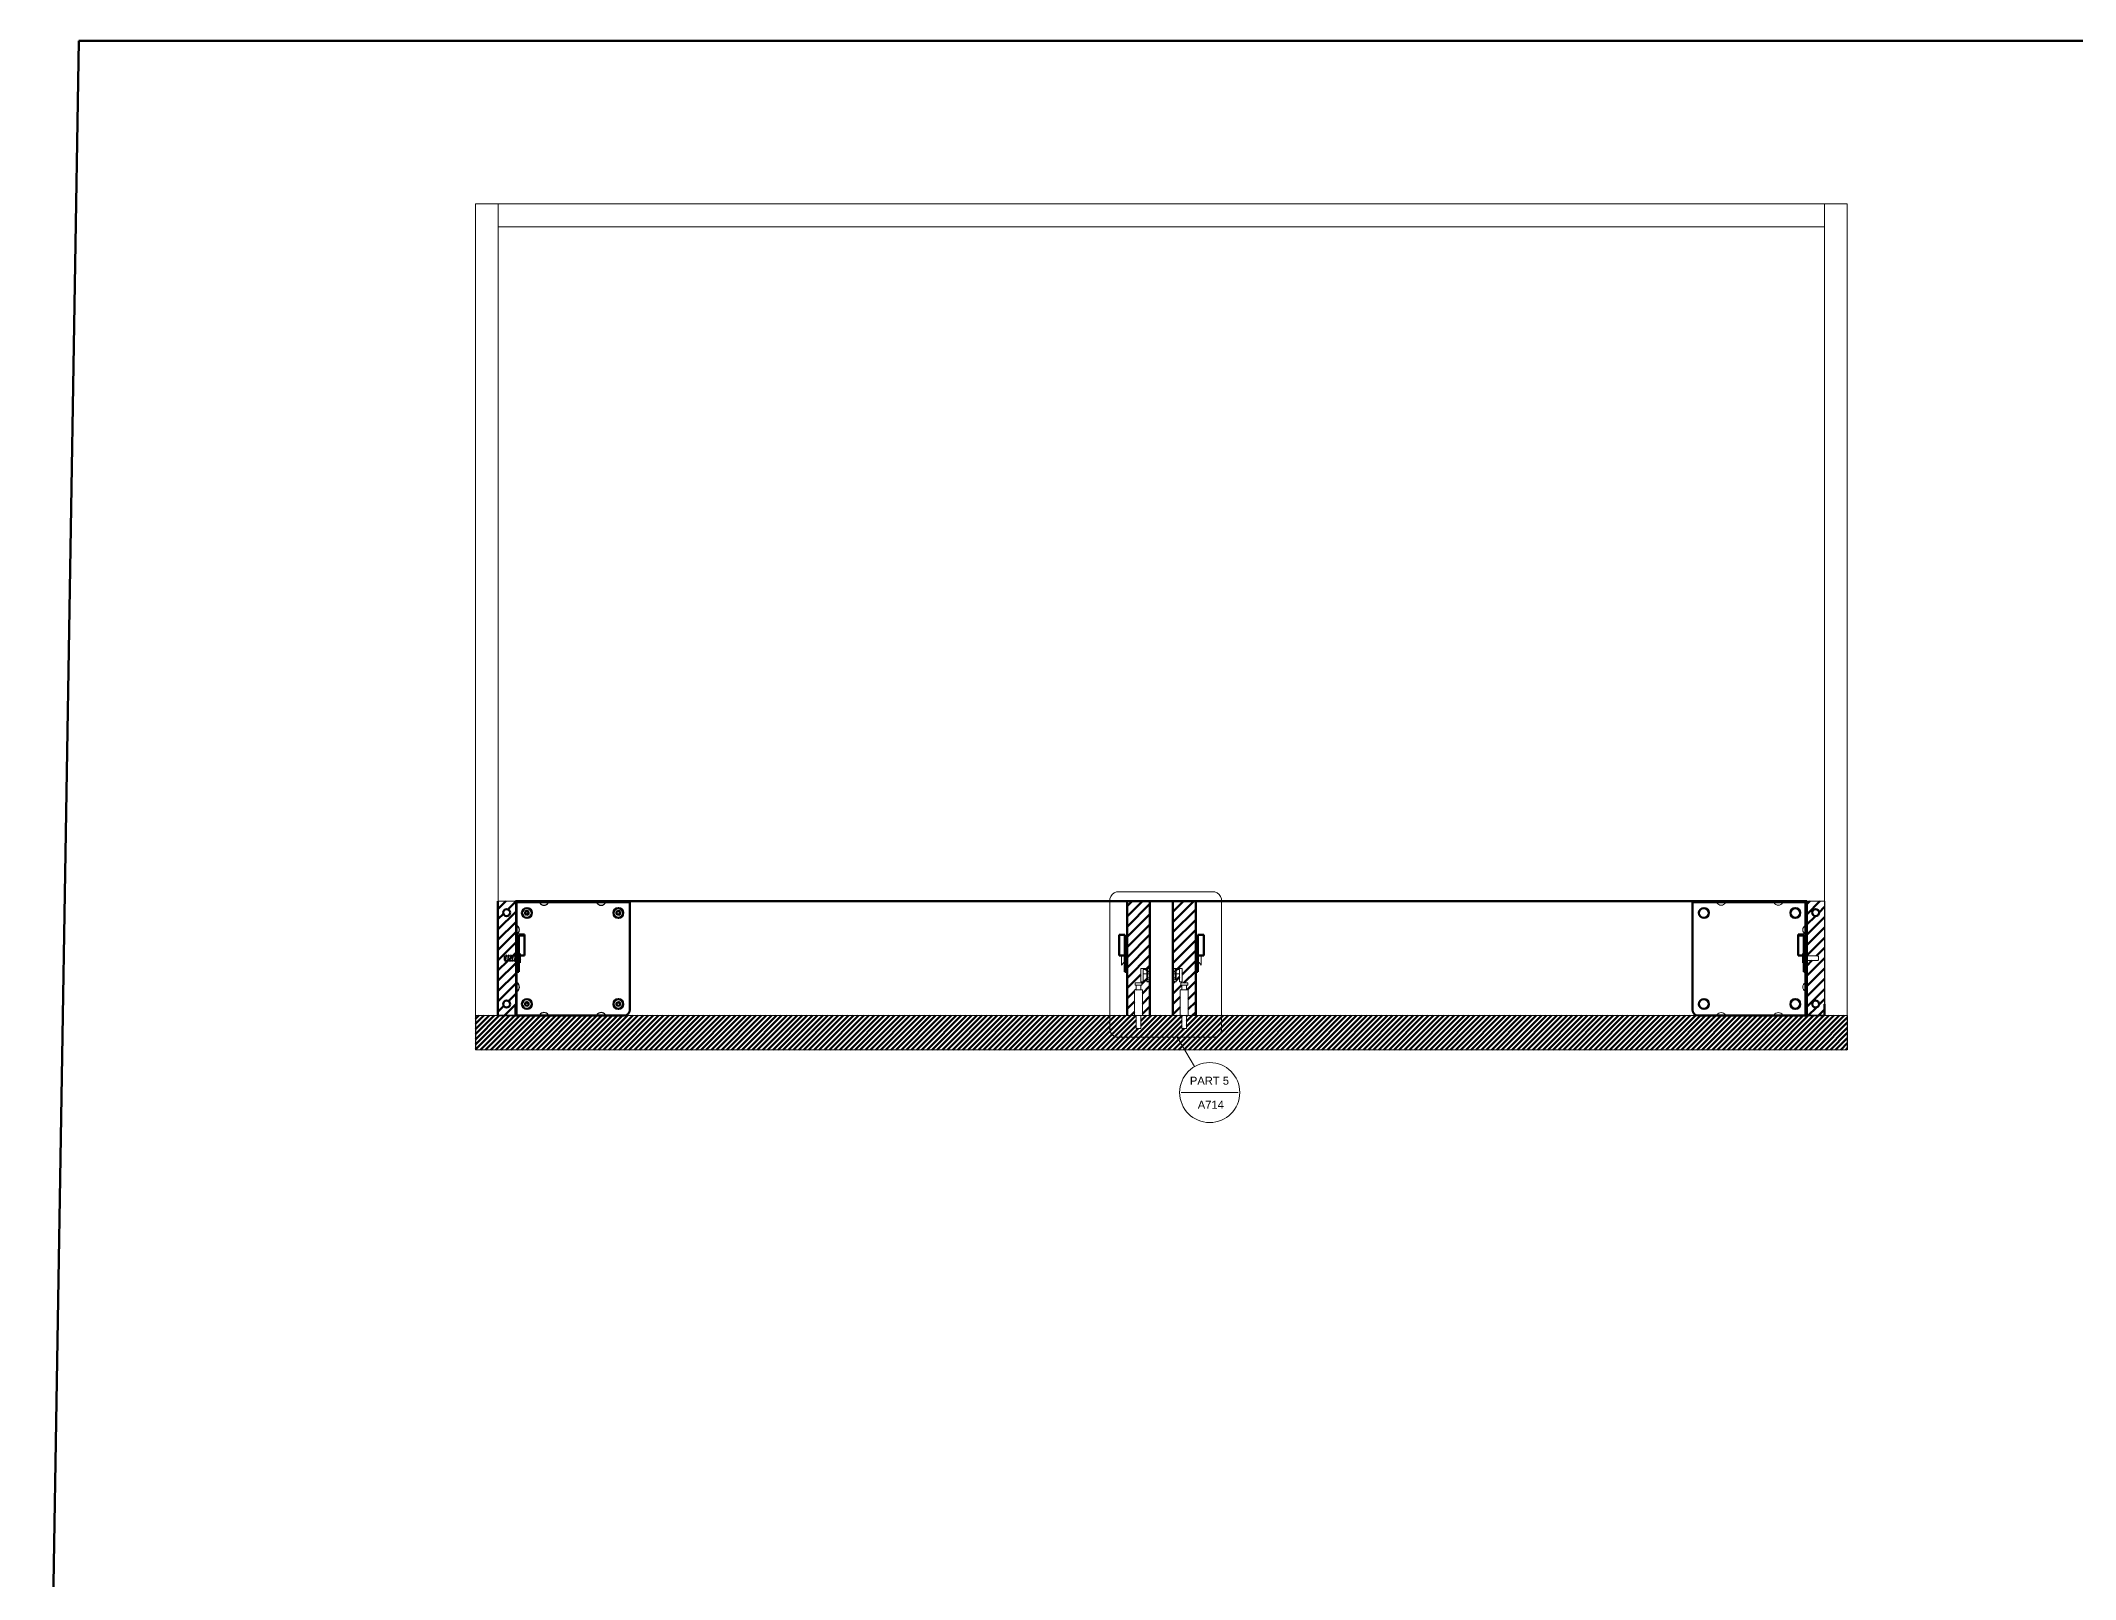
# Model space of a CAD drawing. Header units: centimetres. Extents: x 1319 to 4062, y 3050 to 4081.
# Drawn here: x 3622.4 to 3800.4, y 3734 to 3868.6 of the extents above; entities that cross this region are included whole.
import ezdxf

# ---------------------------------------------------------------- set-up
doc = ezdxf.new("R2010")
doc.units = ezdxf.units.CM
doc.layers.get('0').update_dxf_attribs({"color": 3})
for name, color, linetype, lineweight in [('A-ANNO-SYMB', 3, 'Continuous', 18), ('A-FURN', 3, 'Continuous', 20), ('A-WALL-STUD', 9, 'Continuous', 5), ('QUOTE', 8, 'Continuous', 18)]:
    doc.layers.add(name, color=color, linetype=linetype, lineweight=lineweight)
doc.layers.add('mobili', color=3, linetype='Continuous')
doc.layers.add('viti', color=3, linetype='Continuous')
doc.styles.add('stile2', font='calibril.ttf', dxfattribs={"height": 0.5})

# ---------------------------------------------------------------- blocks, each defined once
blk = doc.blocks.new('*U23')
blk.add_lwpolyline([(0, 0), (0, 0.1), (0.05, 0), (0.12, -0.4), (0.12, -0.5), (0.07, -0.4), (0, 0)])
blk = doc.blocks.new('*U24')
at = {"color": 0, "linetype": 'ByBlock', "lineweight": -2, "transparency": 16777216}
for p in [(42.38, 270.66), (42.58, 270.66), (42.78, 270.66), (42.98, 270.66), (43.18, 270.66), (43.38, 270.66)]:
    blk.add_blockref('*U23', p, dxfattribs=at)
blk = doc.blocks.new('100349')
for p, q in [((40.13, 246.79), (40.25, 246.63)), ((40.13, 246.79), (40.13, 245.99)), ((40.25, 246.14), (40.13, 245.99)), ((40.41, 246.19), (40.38, 246.19)), ((40.54, 246.59), (40.39, 246.59)), ((40.61, 246.19), (40.46, 246.19)), ((40.74, 246.59), (40.59, 246.59)), ((40.81, 246.19), (40.66, 246.19)), ((40.94, 246.59), (40.79, 246.59)), ((41.01, 246.19), (40.86, 246.19)), ((41.14, 246.59), (40.99, 246.59)), ((41.21, 246.19), (41.06, 246.19)), ((41.34, 246.59), (41.19, 246.59)), ((41.41, 246.19), (41.26, 246.19)), ((41.46, 246.59), (41.39, 246.59)), ((41.46, 246.19), (41.46, 246.19)), ((41.51, 246.55), (41.49, 246.57)), ((41.49, 246.2), (41.51, 246.22)), ((41.53, 246.52), (41.53, 246.26))]:
    blk.add_line(p, q)
for centre, radius, start, end in [((40.38, 246.79), 0.2, 230.2432, 257.6604), ((40.38, 245.99), 0.2, 90, 129.7568), ((41.46, 246.54), 0.05, 45, 90), ((41.46, 246.24), 0.05, 270, 315), ((41.48, 246.52), 0.05, 0, 45), ((41.48, 246.26), 0.05, 315, 0)]:
    blk.add_arc(centre, radius, start, end)
blk.add_blockref('*U24', (-2.04, -24.07))

msp = doc.modelspace()

# ---------------------------------------------------------------- linework, layer by layer
at = {"layer": 'A-ANNO-SYMB', "color": 6}
for p, q in [((3715.916, 3793.507), (3715.916, 3782.009)), ((3725.095, 3794.111), (3716.52, 3794.111)), ((3725.7, 3782.009), (3725.7, 3793.507)), ((3716.52, 3781.405), (3725.095, 3781.405))]:
    msp.add_line(p, q, dxfattribs=at)
at = {"layer": 'A-ANNO-SYMB'}
for p, q in [((3723.33, 3778.83), (3721.819, 3781.405)), ((3722.159, 3776.563), (3727.159, 3776.563))]:
    msp.add_line(p, q, dxfattribs=at)
at = {"layer": 'A-ANNO-SYMB', "color": 6}
msp.add_circle((3724.659, 3776.563), 2.628, dxfattribs=at)
for centre, start, end in [((3716.718, 3793.309), 103.85533, 166.14467), ((3724.897, 3793.309), 13.85533, 76.14467), ((3716.718, 3782.207), 193.85533, 256.14467), ((3724.897, 3782.207), 283.85533, 346.14467)]:
    msp.add_arc(centre, 0.826, start, end, dxfattribs=at)
at = {"layer": 'A-FURN'}
for p, q in [((3780.433, 3854.305), (3660.433, 3854.305)), ((3660.433, 3854.305), (3660.433, 3780.305)), ((3662.433, 3854.305), (3662.433, 3783.305)), ((3778.433, 3783.305), (3778.433, 3854.305)), ((3780.433, 3780.305), (3780.433, 3854.305)), ((3778.433, 3852.305), (3662.433, 3852.305)), ((3662.383, 3793.305), (3663.933, 3793.305)), ((3663.933, 3793.305), (3663.933, 3783.305)), ((3776.883, 3793.305), (3778.433, 3793.305)), ((3660.433, 3783.305), (3780.433, 3783.305)), ((3660.433, 3780.305), (3780.433, 3780.305))]:
    msp.add_line(p, q, dxfattribs=at)
at = {"layer": 'A-FURN', "lineweight": 100}
for p, q in [((3663.933, 3793.305), (3776.883, 3793.305)), ((3776.883, 3793.305), (3663.933, 3793.305)), ((3717.433, 3793.305), (3717.433, 3783.305)), ((3719.433, 3783.305), (3719.433, 3793.305)), ((3721.433, 3783.305), (3721.433, 3793.305)), ((3723.433, 3793.305), (3723.433, 3783.305))]:
    msp.add_line(p, q, dxfattribs=at)
at = {"layer": 'A-FURN', "color": 8, "lineweight": 100}
for p, q in [((3766.883, 3793.305), (3766.883, 3783.805)), ((3766.883, 3793.205), (3776.783, 3793.205)), ((3776.783, 3793.205), (3776.783, 3783.305)), ((3776.883, 3793.305), (3776.883, 3783.305)), ((3716.733, 3790.366), (3717.233, 3790.366)), ((3716.733, 3790.366), (3716.733, 3788.545)), ((3717.233, 3790.366), (3717.233, 3787.112)), ((3717.233, 3790.283), (3717.433, 3790.283)), ((3717.433, 3790.283), (3717.433, 3787.112)), ((3723.633, 3790.283), (3723.433, 3790.283)), ((3723.433, 3790.283), (3723.433, 3787.112)), ((3724.133, 3790.366), (3723.633, 3790.366)), ((3723.633, 3790.366), (3723.633, 3787.112)), ((3724.133, 3790.366), (3724.133, 3788.545)), ((3776.133, 3790.379), (3776.633, 3790.379)), ((3776.133, 3790.379), (3776.133, 3788.558)), ((3776.133, 3790.296), (3776.833, 3790.296)), ((3776.633, 3790.379), (3776.633, 3787.125)), ((3776.833, 3790.296), (3776.833, 3787.125)), ((3716.733, 3788.545), (3717.233, 3788.545)), ((3717.233, 3788.644), (3717.233, 3787.992)), ((3717.233, 3788.115), (3717.433, 3788.115)), ((3723.633, 3788.115), (3723.433, 3788.115)), ((3723.633, 3788.644), (3723.633, 3787.992)), ((3724.133, 3788.545), (3723.633, 3788.545)), ((3776.133, 3788.558), (3776.633, 3788.558)), ((3717.233, 3787.112), (3717.433, 3787.112)), ((3723.633, 3787.112), (3723.433, 3787.112)), ((3776.633, 3787.125), (3776.833, 3787.125)), ((3767.383, 3783.305), (3776.883, 3783.305))]:
    msp.add_line(p, q, dxfattribs=at)
at = {"layer": 'A-FURN', "color": 8}
for p, q in [((3769.02, 3793.159), (3769.02, 3793.205)), ((3769.764, 3793.205), (3769.764, 3793.159)), ((3774.02, 3793.159), (3774.02, 3793.205)), ((3774.764, 3793.205), (3774.764, 3793.159)), ((3776.737, 3791.168), (3776.783, 3791.168)), ((3776.783, 3790.423), (3776.737, 3790.423)), ((3716.949, 3787.702), (3716.949, 3788.545)), ((3716.949, 3787.702), (3717.141, 3787.939)), ((3718.629, 3786.236), (3718.629, 3787.418)), ((3718.629, 3787.418), (3719.433, 3787.418)), ((3718.835, 3786.236), (3718.835, 3787.341)), ((3718.835, 3787.341), (3719.148, 3787.341)), ((3719.148, 3787.341), (3719.148, 3786.236)), ((3719.229, 3787.175), (3719.229, 3787.418)), ((3719.382, 3787.175), (3719.382, 3787.418)), ((3719.433, 3787.418), (3719.433, 3786.236)), ((3721.433, 3787.418), (3721.433, 3786.236)), ((3722.237, 3787.418), (3721.433, 3787.418)), ((3721.484, 3787.175), (3721.484, 3787.418)), ((3721.637, 3787.175), (3721.637, 3787.418)), ((3722.031, 3787.341), (3721.718, 3787.341)), ((3721.718, 3787.341), (3721.718, 3786.236)), ((3722.031, 3786.236), (3722.031, 3787.341)), ((3722.237, 3786.236), (3722.237, 3787.418)), ((3723.917, 3787.702), (3723.725, 3787.939)), ((3723.917, 3787.702), (3723.917, 3788.545)), ((3776.508, 3788.718), (3776.633, 3788.564)), ((3776.508, 3788.718), (3776.508, 3787.918)), ((3776.633, 3788.072), (3776.508, 3787.918)), ((3777.838, 3788.518), (3776.783, 3788.518)), ((3777.836, 3788.118), (3776.783, 3788.118)), ((3777.838, 3788.118), (3777.836, 3788.118)), ((3777.894, 3788.483), (3777.873, 3788.503)), ((3777.873, 3788.133), (3777.894, 3788.153)), ((3777.908, 3788.447), (3777.908, 3788.189)), ((3718.083, 3785.555), (3718.783, 3785.555)), ((3718.083, 3785.555), (3718.083, 3783.305)), ((3718.133, 3786.155), (3718.733, 3786.155)), ((3718.133, 3786.155), (3718.133, 3785.955)), ((3718.133, 3785.955), (3718.733, 3785.955)), ((3718.233, 3785.555), (3718.233, 3785.955)), ((3718.629, 3786.236), (3718.835, 3786.236)), ((3718.633, 3785.555), (3718.633, 3785.955)), ((3718.733, 3786.155), (3718.733, 3785.955)), ((3718.783, 3783.305), (3718.783, 3785.555)), ((3719.148, 3786.963), (3718.835, 3786.963)), ((3719.148, 3786.236), (3719.433, 3786.236)), ((3719.382, 3787.175), (3719.229, 3787.175)), ((3719.382, 3787.115), (3719.229, 3787.115)), ((3719.229, 3787.115), (3719.229, 3786.424)), ((3719.382, 3786.963), (3719.229, 3786.963)), ((3719.382, 3786.6), (3719.229, 3786.6)), ((3719.229, 3786.424), (3719.382, 3786.424)), ((3719.229, 3786.236), (3719.229, 3786.283)), ((3719.229, 3786.283), (3719.382, 3786.283)), ((3719.382, 3786.424), (3719.382, 3787.115)), ((3719.382, 3786.283), (3719.382, 3786.236)), ((3721.718, 3786.236), (3721.433, 3786.236)), ((3721.484, 3787.175), (3721.637, 3787.175)), ((3721.484, 3786.424), (3721.484, 3787.115)), ((3721.484, 3787.115), (3721.637, 3787.115)), ((3721.484, 3786.963), (3721.637, 3786.963)), ((3721.484, 3786.6), (3721.637, 3786.6)), ((3721.637, 3786.424), (3721.484, 3786.424)), ((3721.637, 3786.283), (3721.484, 3786.283)), ((3721.484, 3786.283), (3721.484, 3786.236)), ((3721.637, 3787.115), (3721.637, 3786.424)), ((3721.637, 3786.236), (3721.637, 3786.283)), ((3721.718, 3786.963), (3722.031, 3786.963)), ((3722.237, 3786.236), (3722.031, 3786.236)), ((3722.783, 3785.555), (3722.083, 3785.555)), ((3722.083, 3783.305), (3722.083, 3785.555)), ((3722.733, 3786.155), (3722.133, 3786.155)), ((3722.133, 3786.155), (3722.133, 3785.955)), ((3722.733, 3785.955), (3722.133, 3785.955)), ((3722.233, 3785.555), (3722.233, 3785.955)), ((3722.608, 3785.555), (3722.258, 3785.555)), ((3722.633, 3785.555), (3722.633, 3785.955)), ((3722.733, 3786.155), (3722.733, 3785.955)), ((3722.783, 3785.555), (3722.783, 3783.305)), ((3776.737, 3786.168), (3776.783, 3786.168)), ((3776.783, 3785.423), (3776.737, 3785.423)), ((3718.083, 3783.305), (3718.783, 3783.305)), ((3718.233, 3783.305), (3718.233, 3782.205)), ((3718.283, 3782.155), (3718.583, 3782.155)), ((3718.633, 3782.205), (3718.633, 3783.305)), ((3718.633, 3782.205), (3718.633, 3782.231)), ((3722.783, 3783.305), (3722.083, 3783.305)), ((3722.233, 3782.231), (3722.233, 3783.305)), ((3722.233, 3782.205), (3722.233, 3782.231)), ((3722.583, 3782.155), (3722.283, 3782.155)), ((3722.633, 3783.305), (3722.633, 3782.205)), ((3769.02, 3783.351), (3769.02, 3783.305)), ((3769.764, 3783.305), (3769.764, 3783.351))]:
    msp.add_line(p, q, dxfattribs=at)
at = {"layer": 'A-FURN', "color": 8, "linetype": 'Continuous', "lineweight": 100}
for p, q in [((3719.148, 3787.274), (3719.081, 3787.341)), ((3721.718, 3787.274), (3721.785, 3787.341)), ((3721.433, 3786.091), (3721.578, 3786.236)), ((3721.718, 3786.375), (3722.031, 3786.689))]:
    msp.add_line(p, q, dxfattribs=at)
at = {"layer": 'A-FURN', "lineweight": 100}
for centre in [(3663.158, 3792.305), (3777.658, 3792.305), (3663.158, 3784.305), (3777.658, 3784.305)]:
    msp.add_circle(centre, 0.3, dxfattribs=at)
at = {"layer": 'A-FURN', "color": 8, "lineweight": 100}
for centre in [(3767.883, 3792.275), (3775.883, 3792.275), (3767.883, 3784.309), (3775.883, 3784.309)]:
    msp.add_circle(centre, 0.431, dxfattribs=at)
at = {"layer": 'A-FURN', "color": 8}
for centre, radius, start, end in [((3769.392, 3793.398), 0.443, 212.80075, 327.19925), ((3774.392, 3793.398), 0.443, 212.80075, 327.19925), ((3776.976, 3790.796), 0.443, 122.80075, 237.19925), ((3717.338, 3787.702), 0.308, 109.87842, 129.75685), ((3723.528, 3787.702), 0.308, 50.24315, 70.12158), ((3776.764, 3788.723), 0.206, 230.43339, 275.29621), ((3776.764, 3787.912), 0.207, 84.85194, 129.41846), ((3777.838, 3788.468), 0.05, 45, 90), ((3777.838, 3788.168), 0.05, 270, 315), ((3777.858, 3788.447), 0.05, 0, 45), ((3777.858, 3788.189), 0.05, 315, 0), ((3776.976, 3785.796), 0.443, 122.80075, 237.19925), ((3718.283, 3782.205), 0.05, 180, 270), ((3718.583, 3782.205), 0.05, 270, 0), ((3722.283, 3782.205), 0.05, 180, 270), ((3722.583, 3782.205), 0.05, 270, 0), ((3769.392, 3783.111), 0.443, 32.80075, 147.19925), ((3774.392, 3783.111), 0.443, 32.80075, 147.19925)]:
    msp.add_arc(centre, radius, start, end, dxfattribs=at)
at = {"layer": 'A-FURN', "color": 8, "lineweight": 100}
msp.add_arc((3767.383, 3783.805), 0.5, 180, 270, dxfattribs=at)
at = {"layer": 'A-WALL-STUD', "linetype": 'Continuous', "lineweight": 100}
for p, q in [((3662.433, 3792.647), (3663.091, 3793.305)), ((3663.268, 3792.584), (3663.933, 3793.249)), ((3717.433, 3792.867), (3717.871, 3793.305)), ((3717.433, 3791.969), (3718.769, 3793.305)), ((3717.433, 3791.071), (3719.433, 3793.071)), ((3721.433, 3792.377), (3722.361, 3793.305)), ((3721.433, 3791.479), (3723.259, 3793.305)), ((3721.433, 3790.581), (3723.433, 3792.581)), ((3776.883, 3793.047), (3777.141, 3793.305)), ((3776.883, 3792.149), (3778.039, 3793.305)), ((3777.957, 3792.326), (3778.433, 3792.801)), ((3662.433, 3790.851), (3663.933, 3792.351)), ((3662.433, 3791.749), (3662.879, 3792.195)), ((3662.433, 3789.953), (3663.933, 3791.453)), ((3717.433, 3790.173), (3719.433, 3792.173)), ((3717.433, 3789.275), (3719.433, 3791.275)), ((3721.433, 3789.683), (3723.433, 3791.683)), ((3776.883, 3791.251), (3777.637, 3792.006)), ((3776.883, 3790.353), (3778.433, 3791.903)), ((3776.883, 3789.455), (3778.433, 3791.005)), ((3662.433, 3789.055), (3663.933, 3790.555)), ((3662.433, 3788.157), (3663.933, 3789.657)), ((3717.433, 3788.377), (3719.433, 3790.377)), ((3717.433, 3787.479), (3719.433, 3789.479)), ((3721.433, 3788.785), (3723.433, 3790.785)), ((3721.433, 3787.887), (3723.433, 3789.887)), ((3776.883, 3788.557), (3778.433, 3790.107)), ((3777.742, 3788.518), (3778.433, 3789.209)), ((3662.433, 3787.259), (3663.231, 3788.056)), ((3662.433, 3786.36), (3663.933, 3787.86)), ((3663.231, 3788.056), (3663.267, 3788.092)), ((3663.267, 3788.092), (3663.292, 3788.118)), ((3663.292, 3788.118), (3663.692, 3788.518)), ((3663.692, 3788.518), (3663.705, 3788.531)), ((3663.705, 3788.531), (3663.748, 3788.574)), ((3663.748, 3788.574), (3663.933, 3788.759)), ((3664.177, 3788.105), (3664.358, 3788.285)), ((3717.433, 3786.581), (3719.433, 3788.581)), ((3719.168, 3787.418), (3719.433, 3787.683)), ((3721.862, 3787.418), (3723.433, 3788.989)), ((3722.237, 3786.895), (3723.433, 3788.091)), ((3776.883, 3786.761), (3778.433, 3788.311)), ((3776.883, 3787.659), (3777.342, 3788.118)), ((3776.883, 3785.863), (3778.433, 3787.413)), ((3662.433, 3785.462), (3663.933, 3786.962)), ((3662.433, 3784.564), (3663.933, 3786.064)), ((3717.433, 3785.683), (3718.629, 3786.879)), ((3718.203, 3785.555), (3718.233, 3785.585)), ((3718.733, 3786.085), (3719.148, 3786.5)), ((3718.783, 3785.237), (3719.433, 3785.887)), ((3721.433, 3785.193), (3722.195, 3785.955)), ((3722.395, 3786.155), (3723.433, 3787.193)), ((3722.693, 3785.555), (3723.433, 3786.295)), ((3776.883, 3784.965), (3778.433, 3786.515)), ((3776.883, 3784.067), (3778.433, 3785.617)), ((3662.433, 3783.666), (3662.907, 3784.141)), ((3662.97, 3783.305), (3663.933, 3784.268)), ((3663.322, 3784.556), (3663.933, 3785.166)), ((3717.433, 3784.785), (3718.083, 3785.435)), ((3717.433, 3783.887), (3718.083, 3784.537)), ((3718.783, 3784.339), (3719.433, 3784.989)), ((3718.783, 3783.441), (3719.433, 3784.091)), ((3721.433, 3784.295), (3722.083, 3784.945)), ((3721.433, 3783.397), (3722.083, 3784.047)), ((3722.783, 3784.747), (3723.433, 3785.397)), ((3722.783, 3783.849), (3723.433, 3784.499)), ((3777.019, 3783.305), (3777.727, 3784.013)), ((3777.917, 3783.305), (3778.433, 3783.821)), ((3777.95, 3784.236), (3778.433, 3784.719)), ((3660.433, 3783.013), (3660.724, 3783.305)), ((3660.433, 3782.564), (3661.173, 3783.305)), ((3660.433, 3782.115), (3661.623, 3783.305)), ((3660.433, 3781.666), (3662.072, 3783.305)), ((3660.433, 3781.217), (3662.521, 3783.305)), ((3660.433, 3780.768), (3662.97, 3783.305)), ((3660.433, 3780.319), (3663.419, 3783.305)), ((3660.868, 3780.305), (3663.868, 3783.305)), ((3661.317, 3780.305), (3664.317, 3783.305)), ((3661.766, 3780.305), (3664.766, 3783.305)), ((3662.215, 3780.305), (3665.215, 3783.305)), ((3662.664, 3780.305), (3665.664, 3783.305)), ((3663.113, 3780.305), (3666.113, 3783.305)), ((3663.562, 3780.305), (3666.562, 3783.305)), ((3663.868, 3783.305), (3663.933, 3783.37)), ((3664.011, 3780.305), (3667.011, 3783.305)), ((3664.46, 3780.305), (3667.46, 3783.305)), ((3664.909, 3780.305), (3667.909, 3783.305)), ((3665.358, 3780.305), (3668.358, 3783.305)), ((3665.807, 3780.305), (3668.807, 3783.305)), ((3666.256, 3780.305), (3669.256, 3783.305)), ((3666.705, 3780.305), (3669.705, 3783.305)), ((3667.154, 3780.305), (3670.154, 3783.305)), ((3667.603, 3780.305), (3670.603, 3783.305)), ((3668.052, 3780.305), (3671.052, 3783.305)), ((3668.501, 3780.305), (3671.501, 3783.305)), ((3668.95, 3780.305), (3671.95, 3783.305)), ((3669.399, 3780.305), (3672.399, 3783.305)), ((3669.848, 3780.305), (3672.848, 3783.305)), ((3670.297, 3780.305), (3673.297, 3783.305)), ((3670.746, 3780.305), (3673.746, 3783.305)), ((3671.195, 3780.305), (3674.195, 3783.305)), ((3671.644, 3780.305), (3674.644, 3783.305)), ((3672.093, 3780.305), (3675.093, 3783.305)), ((3672.542, 3780.305), (3675.542, 3783.305)), ((3672.991, 3780.305), (3675.991, 3783.305)), ((3673.44, 3780.305), (3676.44, 3783.305)), ((3673.889, 3780.305), (3676.889, 3783.305)), ((3674.338, 3780.305), (3677.338, 3783.305)), ((3674.787, 3780.305), (3677.787, 3783.305)), ((3675.236, 3780.305), (3678.236, 3783.305)), ((3675.685, 3780.305), (3678.685, 3783.305)), ((3676.134, 3780.305), (3679.134, 3783.305)), ((3676.583, 3780.305), (3679.583, 3783.305)), ((3677.032, 3780.305), (3680.032, 3783.305)), ((3677.481, 3780.305), (3680.481, 3783.305)), ((3677.93, 3780.305), (3680.93, 3783.305)), ((3678.379, 3780.305), (3681.379, 3783.305)), ((3678.828, 3780.305), (3681.828, 3783.305)), ((3679.277, 3780.305), (3682.277, 3783.305)), ((3679.726, 3780.305), (3682.726, 3783.305)), ((3680.175, 3780.305), (3683.175, 3783.305)), ((3680.624, 3780.305), (3683.624, 3783.305)), ((3681.073, 3780.305), (3684.073, 3783.305)), ((3681.522, 3780.305), (3684.522, 3783.305)), ((3681.971, 3780.305), (3684.971, 3783.305)), ((3682.42, 3780.305), (3685.42, 3783.305)), ((3682.869, 3780.305), (3685.869, 3783.305)), ((3683.318, 3780.305), (3686.318, 3783.305)), ((3683.767, 3780.305), (3686.767, 3783.305)), ((3684.216, 3780.305), (3687.216, 3783.305)), ((3684.665, 3780.305), (3687.665, 3783.305)), ((3685.114, 3780.305), (3688.114, 3783.305)), ((3685.563, 3780.305), (3688.563, 3783.305)), ((3686.012, 3780.305), (3689.012, 3783.305)), ((3686.461, 3780.305), (3689.461, 3783.305)), ((3686.91, 3780.305), (3689.91, 3783.305)), ((3687.359, 3780.305), (3690.359, 3783.305)), ((3687.808, 3780.305), (3690.808, 3783.305)), ((3688.257, 3780.305), (3691.257, 3783.305)), ((3688.706, 3780.305), (3691.706, 3783.305)), ((3689.155, 3780.305), (3692.155, 3783.305)), ((3689.604, 3780.305), (3692.604, 3783.305)), ((3690.053, 3780.305), (3693.053, 3783.305)), ((3690.502, 3780.305), (3693.502, 3783.305)), ((3690.951, 3780.305), (3693.951, 3783.305)), ((3691.4, 3780.305), (3694.4, 3783.305)), ((3691.849, 3780.305), (3694.849, 3783.305)), ((3692.298, 3780.305), (3695.298, 3783.305)), ((3692.747, 3780.305), (3695.747, 3783.305)), ((3693.196, 3780.305), (3696.196, 3783.305)), ((3693.645, 3780.305), (3696.645, 3783.305)), ((3694.095, 3780.305), (3697.095, 3783.305)), ((3694.544, 3780.305), (3697.544, 3783.305)), ((3694.993, 3780.305), (3697.993, 3783.305)), ((3695.442, 3780.305), (3698.442, 3783.305)), ((3695.891, 3780.305), (3698.891, 3783.305)), ((3696.34, 3780.305), (3699.34, 3783.305)), ((3696.789, 3780.305), (3699.789, 3783.305)), ((3697.238, 3780.305), (3700.238, 3783.305)), ((3697.687, 3780.305), (3700.687, 3783.305)), ((3698.136, 3780.305), (3701.136, 3783.305)), ((3698.585, 3780.305), (3701.585, 3783.305)), ((3699.034, 3780.305), (3702.034, 3783.305)), ((3699.483, 3780.305), (3702.483, 3783.305)), ((3699.932, 3780.305), (3702.932, 3783.305)), ((3700.381, 3780.305), (3703.381, 3783.305)), ((3700.83, 3780.305), (3703.83, 3783.305)), ((3701.279, 3780.305), (3704.279, 3783.305)), ((3701.728, 3780.305), (3704.728, 3783.305)), ((3702.177, 3780.305), (3705.177, 3783.305)), ((3702.626, 3780.305), (3705.626, 3783.305)), ((3703.075, 3780.305), (3706.075, 3783.305)), ((3703.524, 3780.305), (3706.524, 3783.305)), ((3703.973, 3780.305), (3706.973, 3783.305)), ((3704.422, 3780.305), (3707.422, 3783.305)), ((3704.871, 3780.305), (3707.871, 3783.305)), ((3705.32, 3780.305), (3708.32, 3783.305)), ((3705.769, 3780.305), (3708.769, 3783.305)), ((3706.218, 3780.305), (3709.218, 3783.305)), ((3706.667, 3780.305), (3709.667, 3783.305)), ((3707.116, 3780.305), (3710.116, 3783.305)), ((3707.565, 3780.305), (3710.565, 3783.305)), ((3708.014, 3780.305), (3711.014, 3783.305)), ((3708.463, 3780.305), (3711.463, 3783.305)), ((3708.912, 3780.305), (3711.912, 3783.305)), ((3709.361, 3780.305), (3712.361, 3783.305)), ((3709.81, 3780.305), (3712.81, 3783.305)), ((3710.259, 3780.305), (3713.259, 3783.305)), ((3710.708, 3780.305), (3713.708, 3783.305)), ((3711.157, 3780.305), (3714.157, 3783.305)), ((3711.606, 3780.305), (3714.606, 3783.305)), ((3712.055, 3780.305), (3715.055, 3783.305)), ((3712.504, 3780.305), (3715.504, 3783.305)), ((3712.953, 3780.305), (3715.953, 3783.305)), ((3713.402, 3780.305), (3716.402, 3783.305)), ((3713.851, 3780.305), (3716.851, 3783.305)), ((3714.3, 3780.305), (3717.3, 3783.305)), ((3714.749, 3780.305), (3717.749, 3783.305)), ((3715.198, 3780.305), (3718.198, 3783.305)), ((3715.647, 3780.305), (3718.233, 3782.891)), ((3716.096, 3780.305), (3718.233, 3782.442)), ((3716.545, 3780.305), (3718.395, 3782.155)), ((3716.994, 3780.305), (3719.994, 3783.305)), ((3717.443, 3780.305), (3720.443, 3783.305)), ((3717.749, 3783.305), (3718.083, 3783.639)), ((3717.892, 3780.305), (3720.892, 3783.305)), ((3718.341, 3780.305), (3721.341, 3783.305)), ((3718.633, 3783.291), (3718.647, 3783.305)), ((3718.633, 3782.842), (3719.096, 3783.305)), ((3718.633, 3782.393), (3719.545, 3783.305)), ((3718.79, 3780.305), (3721.79, 3783.305)), ((3719.239, 3780.305), (3722.239, 3783.305)), ((3719.688, 3780.305), (3722.233, 3782.85)), ((3720.137, 3780.305), (3722.233, 3782.401)), ((3720.586, 3780.305), (3722.436, 3782.155)), ((3721.035, 3780.305), (3724.035, 3783.305)), ((3721.484, 3780.305), (3724.484, 3783.305)), ((3721.933, 3780.305), (3724.933, 3783.305)), ((3722.382, 3780.305), (3725.382, 3783.305)), ((3722.594, 3783.211), (3722.688, 3783.305)), ((3722.633, 3782.801), (3723.137, 3783.305)), ((3722.634, 3782.353), (3723.586, 3783.305)), ((3722.831, 3780.305), (3725.831, 3783.305)), ((3723.137, 3783.305), (3723.433, 3783.601)), ((3723.28, 3780.305), (3726.28, 3783.305)), ((3723.729, 3780.305), (3726.729, 3783.305)), ((3724.178, 3780.305), (3727.178, 3783.305)), ((3724.627, 3780.305), (3727.627, 3783.305)), ((3725.076, 3780.305), (3728.076, 3783.305)), ((3725.525, 3780.305), (3728.525, 3783.305)), ((3725.974, 3780.305), (3728.974, 3783.305)), ((3726.423, 3780.305), (3729.423, 3783.305)), ((3726.872, 3780.305), (3729.872, 3783.305)), ((3727.321, 3780.305), (3730.321, 3783.305)), ((3727.77, 3780.305), (3730.77, 3783.305)), ((3728.219, 3780.305), (3731.219, 3783.305)), ((3728.668, 3780.305), (3731.668, 3783.305)), ((3729.118, 3780.305), (3732.118, 3783.305)), ((3729.567, 3780.305), (3732.567, 3783.305)), ((3730.016, 3780.305), (3733.016, 3783.305)), ((3730.465, 3780.305), (3733.465, 3783.305)), ((3730.914, 3780.305), (3733.914, 3783.305)), ((3731.363, 3780.305), (3734.363, 3783.305)), ((3731.812, 3780.305), (3734.812, 3783.305)), ((3732.261, 3780.305), (3735.261, 3783.305)), ((3732.71, 3780.305), (3735.71, 3783.305)), ((3733.159, 3780.305), (3736.159, 3783.305)), ((3733.608, 3780.305), (3736.608, 3783.305)), ((3734.057, 3780.305), (3737.057, 3783.305)), ((3734.506, 3780.305), (3737.506, 3783.305)), ((3734.955, 3780.305), (3737.955, 3783.305)), ((3735.404, 3780.305), (3738.404, 3783.305)), ((3735.853, 3780.305), (3738.853, 3783.305)), ((3736.302, 3780.305), (3739.302, 3783.305)), ((3736.751, 3780.305), (3739.751, 3783.305)), ((3737.2, 3780.305), (3740.2, 3783.305)), ((3737.649, 3780.305), (3740.649, 3783.305)), ((3738.098, 3780.305), (3741.098, 3783.305)), ((3738.547, 3780.305), (3741.547, 3783.305)), ((3738.996, 3780.305), (3741.996, 3783.305)), ((3739.445, 3780.305), (3742.445, 3783.305)), ((3739.894, 3780.305), (3742.894, 3783.305)), ((3740.343, 3780.305), (3743.343, 3783.305)), ((3740.792, 3780.305), (3743.792, 3783.305)), ((3741.241, 3780.305), (3744.241, 3783.305)), ((3741.69, 3780.305), (3744.69, 3783.305)), ((3742.139, 3780.305), (3745.139, 3783.305)), ((3742.588, 3780.305), (3745.588, 3783.305)), ((3743.037, 3780.305), (3746.037, 3783.305)), ((3743.486, 3780.305), (3746.486, 3783.305)), ((3743.935, 3780.305), (3746.935, 3783.305)), ((3744.384, 3780.305), (3747.384, 3783.305)), ((3744.833, 3780.305), (3747.833, 3783.305)), ((3745.282, 3780.305), (3748.282, 3783.305)), ((3745.731, 3780.305), (3748.731, 3783.305)), ((3746.18, 3780.305), (3749.18, 3783.305)), ((3746.629, 3780.305), (3749.629, 3783.305)), ((3747.078, 3780.305), (3750.078, 3783.305)), ((3747.527, 3780.305), (3750.527, 3783.305)), ((3747.976, 3780.305), (3750.976, 3783.305)), ((3748.425, 3780.305), (3751.425, 3783.305)), ((3748.874, 3780.305), (3751.874, 3783.305)), ((3749.323, 3780.305), (3752.323, 3783.305)), ((3749.772, 3780.305), (3752.772, 3783.305)), ((3750.221, 3780.305), (3753.221, 3783.305)), ((3750.67, 3780.305), (3753.67, 3783.305)), ((3751.119, 3780.305), (3754.119, 3783.305)), ((3751.568, 3780.305), (3754.568, 3783.305)), ((3752.017, 3780.305), (3755.017, 3783.305)), ((3752.466, 3780.305), (3755.466, 3783.305)), ((3752.915, 3780.305), (3755.915, 3783.305)), ((3753.364, 3780.305), (3756.364, 3783.305)), ((3753.813, 3780.305), (3756.813, 3783.305)), ((3754.262, 3780.305), (3757.262, 3783.305)), ((3754.711, 3780.305), (3757.711, 3783.305)), ((3755.16, 3780.305), (3758.16, 3783.305)), ((3755.609, 3780.305), (3758.609, 3783.305)), ((3756.058, 3780.305), (3759.058, 3783.305)), ((3756.507, 3780.305), (3759.507, 3783.305)), ((3756.956, 3780.305), (3759.956, 3783.305)), ((3757.405, 3780.305), (3760.405, 3783.305)), ((3757.854, 3780.305), (3760.854, 3783.305)), ((3758.303, 3780.305), (3761.303, 3783.305)), ((3758.752, 3780.305), (3761.752, 3783.305)), ((3759.201, 3780.305), (3762.201, 3783.305)), ((3759.65, 3780.305), (3762.65, 3783.305)), ((3760.099, 3780.305), (3763.099, 3783.305)), ((3760.548, 3780.305), (3763.548, 3783.305)), ((3760.997, 3780.305), (3763.997, 3783.305)), ((3761.446, 3780.305), (3764.446, 3783.305)), ((3761.895, 3780.305), (3764.895, 3783.305)), ((3762.344, 3780.305), (3765.344, 3783.305)), ((3762.793, 3780.305), (3765.793, 3783.305)), ((3763.242, 3780.305), (3766.242, 3783.305)), ((3763.691, 3780.305), (3766.691, 3783.305)), ((3764.141, 3780.305), (3767.141, 3783.305)), ((3764.59, 3780.305), (3767.59, 3783.305)), ((3765.039, 3780.305), (3768.039, 3783.305)), ((3765.488, 3780.305), (3768.488, 3783.305)), ((3765.937, 3780.305), (3768.937, 3783.305)), ((3766.386, 3780.305), (3769.386, 3783.305)), ((3766.835, 3780.305), (3769.835, 3783.305)), ((3767.284, 3780.305), (3770.284, 3783.305)), ((3767.733, 3780.305), (3770.733, 3783.305)), ((3768.182, 3780.305), (3771.182, 3783.305)), ((3768.631, 3780.305), (3771.631, 3783.305)), ((3769.08, 3780.305), (3772.08, 3783.305)), ((3769.529, 3780.305), (3772.529, 3783.305)), ((3769.978, 3780.305), (3772.978, 3783.305)), ((3770.427, 3780.305), (3773.427, 3783.305)), ((3770.876, 3780.305), (3773.876, 3783.305)), ((3771.325, 3780.305), (3774.325, 3783.305)), ((3771.774, 3780.305), (3774.774, 3783.305)), ((3772.223, 3780.305), (3775.223, 3783.305)), ((3772.672, 3780.305), (3775.672, 3783.305)), ((3773.121, 3780.305), (3776.121, 3783.305)), ((3773.57, 3780.305), (3776.57, 3783.305)), ((3774.019, 3780.305), (3777.019, 3783.305)), ((3774.468, 3780.305), (3777.468, 3783.305)), ((3774.917, 3780.305), (3777.917, 3783.305)), ((3775.366, 3780.305), (3778.366, 3783.305)), ((3775.815, 3780.305), (3778.815, 3783.305)), ((3776.264, 3780.305), (3779.264, 3783.305)), ((3776.713, 3780.305), (3779.713, 3783.305)), ((3777.162, 3780.305), (3780.162, 3783.305)), ((3777.611, 3780.305), (3780.433, 3783.127)), ((3778.06, 3780.305), (3780.433, 3782.678)), ((3778.509, 3780.305), (3780.433, 3782.229)), ((3778.958, 3780.305), (3780.433, 3781.78)), ((3779.407, 3780.305), (3780.433, 3781.331)), ((3779.856, 3780.305), (3780.433, 3780.882)), ((3780.305, 3780.305), (3780.433, 3780.433))]:
    msp.add_line(p, q, dxfattribs=at)
at = {"layer": 'mobili', "lineweight": 100}
for p, q in [((3662.383, 3793.305), (3662.383, 3783.305)), ((3721.433, 3793.305), (3723.433, 3793.305)), ((3663.933, 3783.305), (3663.933, 3784.305)), ((3778.433, 3783.305), (3778.433, 3784.305))]:
    msp.add_line(p, q, dxfattribs=at)
at = {"layer": 'mobili', "linetype": 'Continuous', "lineweight": 100}
msp.add_line((3721.433, 3793.275), (3721.463, 3793.305), dxfattribs=at)
at = {"layer": 'mobili'}
for p, q in [((3778.433, 3793.305), (3778.433, 3783.305)), ((3660.433, 3783.305), (3660.433, 3780.305)), ((3663.933, 3783.305), (3662.383, 3783.305)), ((3662.433, 3783.305), (3663.933, 3783.305)), ((3778.433, 3783.305), (3776.883, 3783.305)), ((3776.933, 3783.305), (3778.433, 3783.305)), ((3780.433, 3783.305), (3780.433, 3780.305))]:
    msp.add_line(p, q, dxfattribs=at)
at = {"layer": 'QUOTE', "lineweight": 100}
for p, q in [((3622.403, 3664.687), (3625.731, 3868.577)), ((3625.731, 3868.577), (3816.559, 3868.577))]:
    msp.add_line(p, q, dxfattribs=at)
at = {"layer": 'viti', "lineweight": 100}
for p, q in [((3673.933, 3793.305), (3663.933, 3793.305)), ((3664.033, 3793.205), (3664.033, 3783.305)), ((3673.933, 3793.205), (3664.033, 3793.205)), ((3673.933, 3793.305), (3673.933, 3783.805)), ((3763.883, 3793.305), (3773.883, 3793.305)), ((3664.733, 3790.296), (3664.033, 3790.296)), ((3664.033, 3790.296), (3664.033, 3787.125)), ((3664.733, 3790.379), (3664.233, 3790.379)), ((3664.233, 3790.379), (3664.233, 3787.125)), ((3664.733, 3790.379), (3664.733, 3788.558)), ((3664.233, 3788.128), (3664.033, 3788.128)), ((3664.733, 3788.558), (3664.233, 3788.558)), ((3664.233, 3788.558), (3664.233, 3788.318)), ((3664.233, 3787.125), (3664.033, 3787.125)), ((3673.433, 3783.305), (3663.933, 3783.305))]:
    msp.add_line(p, q, dxfattribs=at)
at = {"layer": 'viti'}
for p, q in [((3666.051, 3793.205), (3666.051, 3793.159)), ((3666.795, 3793.159), (3666.795, 3793.205)), ((3671.051, 3793.205), (3671.051, 3793.159)), ((3671.795, 3793.159), (3671.795, 3793.205)), ((3664.079, 3791.168), (3664.033, 3791.168)), ((3664.033, 3790.423), (3664.079, 3790.423)), ((3664.079, 3786.168), (3664.033, 3786.168)), ((3664.033, 3785.423), (3664.079, 3785.423)), ((3666.051, 3783.305), (3666.051, 3783.351)), ((3666.795, 3783.351), (3666.795, 3783.305)), ((3671.051, 3783.305), (3671.051, 3783.351)), ((3671.795, 3783.351), (3671.795, 3783.305)), ((3774.02, 3783.351), (3774.02, 3783.305)), ((3774.764, 3783.305), (3774.764, 3783.351))]:
    msp.add_line(p, q, dxfattribs=at)
at = {"layer": 'viti', "lineweight": 100}
for points in [[(3664.933, 3792.103), (3664.783, 3792.189), (3664.783, 3792.362), (3664.933, 3792.448), (3665.082, 3792.362), (3665.082, 3792.189)], [(3664.933, 3792.103), (3664.783, 3792.189), (3664.783, 3792.362), (3664.933, 3792.448), (3665.082, 3792.362), (3665.082, 3792.189)], [(3672.933, 3792.103), (3672.783, 3792.189), (3672.783, 3792.362), (3672.933, 3792.448), (3673.082, 3792.362), (3673.082, 3792.189)], [(3664.933, 3784.136), (3664.783, 3784.222), (3664.783, 3784.395), (3664.933, 3784.481), (3665.082, 3784.395), (3665.082, 3784.222)], [(3672.933, 3784.136), (3672.783, 3784.222), (3672.783, 3784.395), (3672.933, 3784.481), (3673.082, 3784.395), (3673.082, 3784.222)]]:
    msp.add_lwpolyline(points, close=True, dxfattribs=at)
for centre in [(3664.933, 3792.275), (3672.933, 3792.275), (3664.933, 3784.309), (3672.933, 3784.309)]:
    msp.add_circle(centre, 0.431, dxfattribs=at)
at = {"layer": 'viti'}
for centre, start, end in [((3666.423, 3793.398), 212.80075, 327.19925), ((3671.423, 3793.398), 212.80075, 327.19925), ((3663.839, 3790.796), 302.80075, 57.19925), ((3663.839, 3785.796), 302.80075, 57.19925), ((3666.423, 3783.111), 32.80075, 147.19925), ((3671.423, 3783.111), 32.80075, 147.19925)]:
    msp.add_arc(centre, 0.443, start, end, dxfattribs=at)
at = {"layer": 'viti', "lineweight": 100}
msp.add_arc((3673.433, 3783.805), 0.5, 270, 0, dxfattribs=at)

# ---------------------------------------------------------------- block references
at = {"layer": 'viti', "xscale": -1}
msp.add_blockref('100349', (3704.487, 3541.929), dxfattribs=at)

# ---------------------------------------------------------------- texts
at = {"layer": 'A-ANNO-SYMB', "char_height": 0.7, "attachment_point": 1, "style": 'stile2'}
for s, insert in [('{\\fArial|b0|i0|c0|p34;PART 5}', (3722.924, 3777.952)), ('{\\fArial|b0|i0|c0|p34;A714}', (3723.613, 3775.845))]:
    msp.add_mtext_dynamic_manual_height_columns(s, width=3.57485, gutter_width=2.5, heights=[0], dxfattribs=dict(at, insert=insert))

doc.saveas('drawing.dxf')
